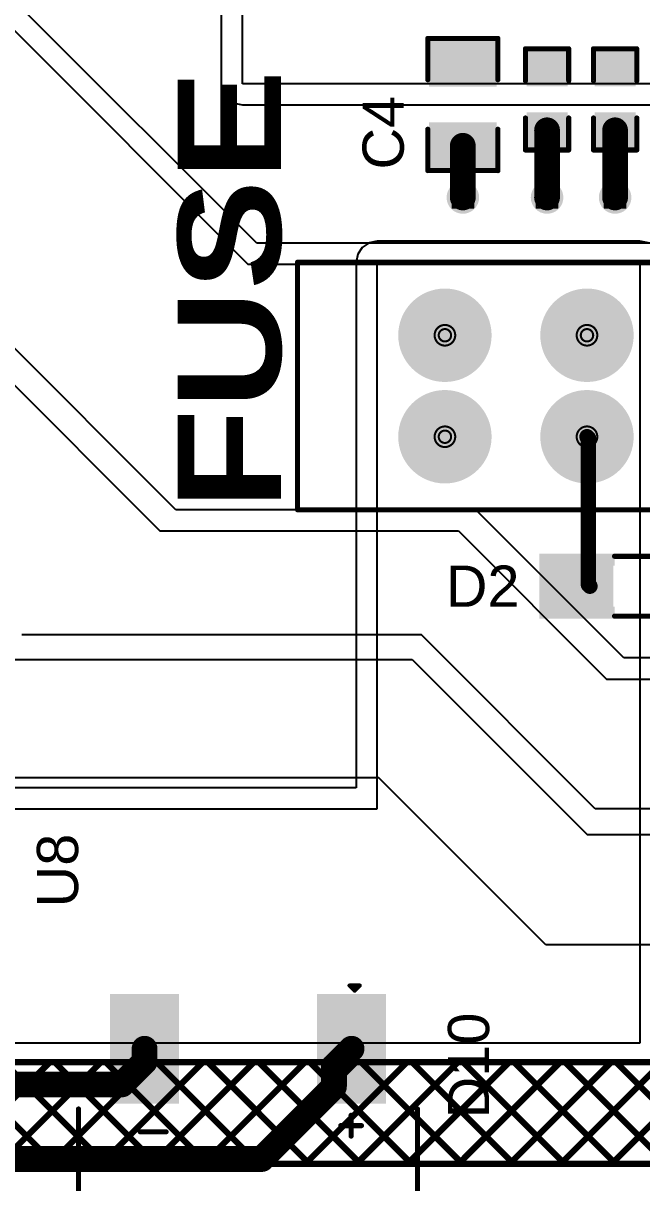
# Model space of a CAD drawing. Header units: inches. Extents: x 0 to 212, y 0 to 208.
# Drawn here: x 6.987 to 7.587, y 1.905 to 3.029 of the extents above; entities that cross this region are included whole.
import ezdxf

# ---------------------------------------------------------------- set-up
doc = ezdxf.new("R2010")
doc.units = ezdxf.units.IN
doc.header["$MEASUREMENT"] = 0
for name, color, linetype in [('Bottom Layer', 5, 'Continuous'), ('Bottom Overlay', 54, 'Continuous'), ('Bottom Solder', 6, 'Continuous'), ('Drill Drawing', 1, 'Continuous'), ('Multi-Layer', 9, 'Continuous'), ('Pad Holes', 156, 'Continuous'), ('Top Layer', 1, 'Continuous'), ('Top Overlay', 2, 'Continuous'), ('Top Paste', 8, 'Continuous'), ('Top Solder', 216, 'Continuous'), ('Via Holes', 16, 'Continuous')]:
    doc.layers.add(name, color=color, linetype=linetype)
doc.styles.add('Arial', font='', dxfattribs={"height": 0.2})
doc.styles.add('Arial Black_Bold', font='', dxfattribs={"height": 0.2})
doc.styles.get('Arial').set_extended_font_data('Arial')
doc.styles.get('Arial Black_Bold').set_extended_font_data('Arial Black', bold=True)

# ---------------------------------------------------------------- blocks, each defined once
blk = doc.blocks.new('178_6165_0002_111')
at = {"layer": 'Bottom Layer'}
h = blk.add_hatch(color=5, dxfattribs=at)
edge = h.paths.add_edge_path()
edge.add_arc((0.1142, 0.0492), 0.0433, 0, 360)
h = blk.add_hatch(color=5, dxfattribs=at)
edge = h.paths.add_edge_path()
edge.add_arc((0.252, 0.0492), 0.0433, 0, 360)
h = blk.add_hatch(color=5, dxfattribs=at)
edge = h.paths.add_edge_path()
edge.add_arc((0.1142, -0.0492), 0.0433, 0, 360)
h = blk.add_hatch(color=5, dxfattribs=at)
edge = h.paths.add_edge_path()
edge.add_arc((0.252, -0.0492), 0.0433, 0, 360)
at = {"layer": 'Bottom Solder'}
h = blk.add_hatch(color=6, dxfattribs=at)
edge = h.paths.add_edge_path()
edge.add_arc((0.1142, 0.0492), 0.0453, 0, 360)
h = blk.add_hatch(color=6, dxfattribs=at)
edge = h.paths.add_edge_path()
edge.add_arc((0.252, 0.0492), 0.0453, 0, 360)
h = blk.add_hatch(color=6, dxfattribs=at)
edge = h.paths.add_edge_path()
edge.add_arc((0.1142, -0.0492), 0.0453, 0, 360)
h = blk.add_hatch(color=6, dxfattribs=at)
edge = h.paths.add_edge_path()
edge.add_arc((0.252, -0.0492), 0.0453, 0, 360)
at = {"layer": 'Multi-Layer'}
h = blk.add_hatch(color=9, dxfattribs=at)
edge = h.paths.add_edge_path()
edge.add_arc((0.1142, 0.0492), 0.0433, 0, 360)
h = blk.add_hatch(color=9, dxfattribs=at)
edge = h.paths.add_edge_path()
edge.add_arc((0.252, 0.0492), 0.0433, 0, 360)
h = blk.add_hatch(color=9, dxfattribs=at)
edge = h.paths.add_edge_path()
edge.add_arc((0.1142, -0.0492), 0.0433, 0, 360)
h = blk.add_hatch(color=9, dxfattribs=at)
edge = h.paths.add_edge_path()
edge.add_arc((0.252, -0.0492), 0.0433, 0, 360)
at = {"layer": 'Pad Holes'}
h = blk.add_hatch(color=7, dxfattribs=at)
edge = h.paths.add_edge_path()
edge.add_arc((0.1142, 0.0492), 0.0295, 0, 360)
h = blk.add_hatch(color=7, dxfattribs=at)
edge = h.paths.add_edge_path()
edge.add_arc((0.252, 0.0492), 0.0295, 0, 360)
h = blk.add_hatch(color=7, dxfattribs=at)
edge = h.paths.add_edge_path()
edge.add_arc((0.1142, -0.0492), 0.0295, 0, 360)
h = blk.add_hatch(color=7, dxfattribs=at)
edge = h.paths.add_edge_path()
edge.add_arc((0.252, -0.0492), 0.0295, 0, 360)
at = {"layer": 'Top Layer'}
h = blk.add_hatch(color=1, dxfattribs=at)
edge = h.paths.add_edge_path()
edge.add_arc((0.1142, 0.0492), 0.0433, 0, 360)
h = blk.add_hatch(color=1, dxfattribs=at)
edge = h.paths.add_edge_path()
edge.add_arc((0.252, 0.0492), 0.0433, 0, 360)
h = blk.add_hatch(color=1, dxfattribs=at)
edge = h.paths.add_edge_path()
edge.add_arc((0.1142, -0.0492), 0.0433, 0, 360)
h = blk.add_hatch(color=1, dxfattribs=at)
edge = h.paths.add_edge_path()
edge.add_arc((0.252, -0.0492), 0.0433, 0, 360)
at = {"layer": 'Top Solder'}
h = blk.add_hatch(color=216, dxfattribs=at)
edge = h.paths.add_edge_path()
edge.add_arc((0.1142, 0.0492), 0.0453, 0, 360)
h = blk.add_hatch(color=216, dxfattribs=at)
edge = h.paths.add_edge_path()
edge.add_arc((0.252, 0.0492), 0.0453, 0, 360)
h = blk.add_hatch(color=216, dxfattribs=at)
edge = h.paths.add_edge_path()
edge.add_arc((0.1142, -0.0492), 0.0453, 0, 360)
h = blk.add_hatch(color=216, dxfattribs=at)
edge = h.paths.add_edge_path()
edge.add_arc((0.252, -0.0492), 0.0453, 0, 360)
at = {"layer": 'Top Overlay'}
for points in [[(0.395, 0.12, 0.005, 0.005, 0), (-0.395, 0.12, 0.005, 0.005, 0)], [(0.395, -0.12, 0.005, 0.005, 0), (0.395, 0.12, 0.005, 0.005, 0)], [(0.395, -0.12, 0.005, 0.005, 0), (-0.395, -0.12, 0.005, 0.005, 0)]]:
    blk.add_lwpolyline(points, format="xyseb", dxfattribs=at)
for points in [[(0.3937, 0.12, 0.0025, 0.0025, 1), (0.3962, 0.12, 0.0025, 0.0025, 1)], [(0.3937, 0.12, 0.0025, 0.0025, 1), (0.3962, 0.12, 0.0025, 0.0025, 1)], [(0.3937, -0.12, 0.0025, 0.0025, 1), (0.3962, -0.12, 0.0025, 0.0025, 1)], [(0.3937, -0.12, 0.0025, 0.0025, 1), (0.3962, -0.12, 0.0025, 0.0025, 1)]]:
    blk.add_lwpolyline(points, format="xyseb", close=True, dxfattribs=at)
blk = doc.blocks.new('DF10S_113')
at = {"layer": 'Top Layer'}
for points in [[(-0.2228, 0.1299), (-0.1244, 0.1299), (-0.1244, 0.0709), (-0.2228, 0.0709)], [(0.1244, 0.1299), (0.2228, 0.1299), (0.2228, 0.0709), (0.1244, 0.0709)], [(-0.2228, -0.0709), (-0.1244, -0.0709), (-0.1244, -0.1299), (-0.2228, -0.1299)], [(0.1244, -0.0709), (0.2228, -0.0709), (0.2228, -0.1299), (0.1244, -0.1299)]]:
    blk.add_hatch(color=1, dxfattribs=at).paths.add_polyline_path(points)
at = {"layer": 'Top Paste'}
for points in [[(-0.2228, 0.1299), (-0.1244, 0.1299), (-0.1244, 0.0709), (-0.2228, 0.0709)], [(0.1244, 0.1299), (0.2228, 0.1299), (0.2228, 0.0709), (0.1244, 0.0709)], [(-0.2228, -0.0709), (-0.1244, -0.0709), (-0.1244, -0.1299), (-0.2228, -0.1299)], [(0.1244, -0.0709), (0.2228, -0.0709), (0.2228, -0.1299), (0.1244, -0.1299)]]:
    blk.add_hatch(color=8, dxfattribs=at).paths.add_polyline_path(points)
at = {"layer": 'Top Solder'}
for points in [[(-0.2268, 0.1339), (-0.1204, 0.1339), (-0.1204, 0.0669), (-0.2268, 0.0669)], [(0.1204, 0.1339), (0.2268, 0.1339), (0.2268, 0.0669), (0.1204, 0.0669)], [(-0.2268, -0.0669), (-0.1204, -0.0669), (-0.1204, -0.1339), (-0.2268, -0.1339)], [(0.1204, -0.0669), (0.2268, -0.0669), (0.2268, -0.1339), (0.1204, -0.1339)]]:
    blk.add_hatch(color=216, dxfattribs=at).paths.add_polyline_path(points)
at = {"layer": 'Top Overlay'}
for points in [[(0.1053, 0.1644, 0.005, 0.005, 0), (-0.1152, 0.1644, 0.005, 0.005, 0)], [(-0.099, 0.09, 0.005, 0.005, 0), (-0.099, 0.11, 0.005, 0.005, 0)], [(-0.2349, 0.0984, 0.00394, 0.00394, 0), (-0.2349, 0.1084, 0.00394, 0.00394, 0)], [(-0.2299, 0.1034, 0.00394, 0.00394, 0), (-0.2349, 0.1084, 0.00394, 0.00394, 0)], [(-0.2349, 0.0984, 0.00394, 0.00394, 0), (-0.2299, 0.1034, 0.00394, 0.00394, 0)], [(-0.089, 0.1, 0.005, 0.005, 0), (-0.109, 0.1, 0.005, 0.005, 0)], [(-0.0931, -0.1045, 0.005, 0.005, 0), (-0.0931, -0.0795, 0.005, 0.005, 0)], [(0.1053, -0.1644, 0.005, 0.005, 0), (-0.1152, -0.1644, 0.005, 0.005, 0)]]:
    blk.add_lwpolyline(points, format="xyseb", dxfattribs=at)
for points in [[(-0.1164, 0.1644, 0.0025, 0.0025, 1), (-0.1139, 0.1644, 0.0025, 0.0025, 1)], [(0.1041, 0.1644, 0.0025, 0.0025, 1), (0.1066, 0.1644, 0.0025, 0.0025, 1)], [(-0.1003, 0.11, 0.0025, 0.0025, 1), (-0.0978, 0.11, 0.0025, 0.0025, 1)], [(-0.2359, 0.1084, 0.00197, 0.00197, 1), (-0.2339, 0.1084, 0.00197, 0.00197, 1)], [(-0.2359, 0.1084, 0.00197, 0.00197, 1), (-0.2339, 0.1084, 0.00197, 0.00197, 1)], [(-0.2309, 0.1034, 0.00197, 0.00197, 1), (-0.2289, 0.1034, 0.00197, 0.00197, 1)], [(-0.2309, 0.1034, 0.00197, 0.00197, 1), (-0.2289, 0.1034, 0.00197, 0.00197, 1)], [(-0.1103, 0.1, 0.0025, 0.0025, 1), (-0.1077, 0.1, 0.0025, 0.0025, 1)], [(-0.0902, 0.1, 0.0025, 0.0025, 1), (-0.0877, 0.1, 0.0025, 0.0025, 1)], [(-0.2359, 0.0984, 0.00197, 0.00197, 1), (-0.2339, 0.0984, 0.00197, 0.00197, 1)], [(-0.2359, 0.0984, 0.00197, 0.00197, 1), (-0.2339, 0.0984, 0.00197, 0.00197, 1)], [(-0.1003, 0.09, 0.0025, 0.0025, 1), (-0.0978, 0.09, 0.0025, 0.0025, 1)], [(-0.0943, -0.0795, 0.0025, 0.0025, 1), (-0.0918, -0.0795, 0.0025, 0.0025, 1)], [(-0.0943, -0.1045, 0.0025, 0.0025, 1), (-0.0918, -0.1045, 0.0025, 0.0025, 1)], [(-0.1164, -0.1644, 0.0025, 0.0025, 1), (-0.1139, -0.1644, 0.0025, 0.0025, 1)], [(0.1041, -0.1644, 0.0025, 0.0025, 1), (0.1066, -0.1644, 0.0025, 0.0025, 1)]]:
    blk.add_lwpolyline(points, format="xyseb", close=True, dxfattribs=at)
blk = doc.blocks.new('SOD_123_119')
at = {"layer": 'Top Layer'}
for points in [[(-0.0433, 0.0177), (-0.0433, -0.0177), (-0.0807, -0.0177), (-0.0807, 0.0177)], [(0.0807, 0.0177), (0.0807, -0.0177), (0.0433, -0.0177), (0.0433, 0.0177)]]:
    blk.add_hatch(color=1, dxfattribs=at).paths.add_polyline_path(points)
at = {"layer": 'Top Overlay'}
for points in [[(0.038, 0.02), (0.111, 0.02), (0.111, 0.0315), (0.038, 0.0315)], [(0.0835, -0.031), (0.1111, -0.031), (0.1111, 0.031), (0.0835, 0.031)], [(0.038, -0.0315), (0.111, -0.0315), (0.111, -0.02), (0.038, -0.02)]]:
    blk.add_hatch(color=2, dxfattribs=at).paths.add_polyline_path(points)
at = {"layer": 'Top Paste'}
for points in [[(-0.0433, 0.0177), (-0.0433, -0.0177), (-0.0807, -0.0177), (-0.0807, 0.0177)], [(0.0807, 0.0177), (0.0807, -0.0177), (0.0433, -0.0177), (0.0433, 0.0177)]]:
    blk.add_hatch(color=8, dxfattribs=at).paths.add_polyline_path(points)
at = {"layer": 'Top Solder'}
for points in [[(-0.0393, 0.0217), (-0.0393, -0.0217), (-0.0847, -0.0217), (-0.0847, 0.0217)], [(0.0847, 0.0217), (0.0847, -0.0217), (0.0393, -0.0217), (0.0393, 0.0217)]]:
    blk.add_hatch(color=216, dxfattribs=at).paths.add_polyline_path(points)
at = {"layer": 'Top Overlay'}
for points in [[(-0.054, 0.029, 0.005, 0.005, 0), (-0.054, 0.023, 0.005, 0.005, 0)], [(0.038, 0.029, 0.005, 0.005, 0), (-0.054, 0.029, 0.005, 0.005, 0)], [(-0.054, -0.023, 0.005, 0.005, 0), (-0.054, -0.029, 0.005, 0.005, 0)], [(0.038, -0.029, 0.005, 0.005, 0), (-0.054, -0.029, 0.005, 0.005, 0)]]:
    blk.add_lwpolyline(points, format="xyseb", dxfattribs=at)
for points in [[(-0.0552, 0.029, 0.0025, 0.0025, 1), (-0.0527, 0.029, 0.0025, 0.0025, 1)], [(-0.0552, 0.029, 0.0025, 0.0025, 1), (-0.0527, 0.029, 0.0025, 0.0025, 1)], [(-0.0552, 0.023, 0.0025, 0.0025, 1), (-0.0527, 0.023, 0.0025, 0.0025, 1)], [(0.0368, 0.029, 0.0025, 0.0025, 1), (0.0393, 0.029, 0.0025, 0.0025, 1)], [(-0.0552, -0.023, 0.0025, 0.0025, 1), (-0.0527, -0.023, 0.0025, 0.0025, 1)], [(-0.0552, -0.029, 0.0025, 0.0025, 1), (-0.0527, -0.029, 0.0025, 0.0025, 1)], [(-0.0552, -0.029, 0.0025, 0.0025, 1), (-0.0527, -0.029, 0.0025, 0.0025, 1)], [(0.0368, -0.029, 0.0025, 0.0025, 1), (0.0393, -0.029, 0.0025, 0.0025, 1)]]:
    blk.add_lwpolyline(points, format="xyseb", close=True, dxfattribs=at)
blk = doc.blocks.new('C___0603_138')
at = {"layer": 'Top Layer'}
for points in [[(-0.015, 0.0175), (-0.015, -0.0175), (-0.045, -0.0175), (-0.045, 0.0175)], [(0.045, 0.0175), (0.045, -0.0175), (0.015, -0.0175), (0.015, 0.0175)]]:
    blk.add_hatch(color=1, dxfattribs=at).paths.add_polyline_path(points)
at = {"layer": 'Top Paste'}
for points in [[(-0.015, 0.0175), (-0.015, -0.0175), (-0.045, -0.0175), (-0.045, 0.0175)], [(0.045, 0.0175), (0.045, -0.0175), (0.015, -0.0175), (0.015, 0.0175)]]:
    blk.add_hatch(color=8, dxfattribs=at).paths.add_polyline_path(points)
at = {"layer": 'Top Solder'}
for points in [[(-0.0126, 0.0199), (-0.0126, -0.0199), (-0.0474, -0.0199), (-0.0474, 0.0199)], [(0.0474, 0.0199), (0.0474, -0.0199), (0.0126, -0.0199), (0.0126, 0.0199)]]:
    blk.add_hatch(color=216, dxfattribs=at).paths.add_polyline_path(points)
at = {"layer": 'Top Overlay'}
for points in [[(-0.049, 0.021, 0.005, 0.005, 0), (-0.018, 0.021, 0.005, 0.005, 0)], [(-0.049, 0.021, 0.005, 0.005, 0), (-0.049, -0.021, 0.005, 0.005, 0)], [(0.018, 0.021, 0.005, 0.005, 0), (0.049, 0.021, 0.005, 0.005, 0)], [(0.049, 0.021, 0.005, 0.005, 0), (0.049, -0.021, 0.005, 0.005, 0)], [(-0.049, -0.021, 0.005, 0.005, 0), (-0.018, -0.021, 0.005, 0.005, 0)], [(0.018, -0.021, 0.005, 0.005, 0), (0.049, -0.021, 0.005, 0.005, 0)]]:
    blk.add_lwpolyline(points, format="xyseb", dxfattribs=at)
for points in [[(-0.0503, 0.021, 0.0025, 0.0025, 1), (-0.0478, 0.021, 0.0025, 0.0025, 1)], [(-0.0503, 0.021, 0.0025, 0.0025, 1), (-0.0478, 0.021, 0.0025, 0.0025, 1)], [(-0.0192, 0.021, 0.0025, 0.0025, 1), (-0.0168, 0.021, 0.0025, 0.0025, 1)], [(0.0168, 0.021, 0.0025, 0.0025, 1), (0.0192, 0.021, 0.0025, 0.0025, 1)], [(0.0478, 0.021, 0.0025, 0.0025, 1), (0.0503, 0.021, 0.0025, 0.0025, 1)], [(0.0478, 0.021, 0.0025, 0.0025, 1), (0.0503, 0.021, 0.0025, 0.0025, 1)], [(-0.0503, -0.021, 0.0025, 0.0025, 1), (-0.0478, -0.021, 0.0025, 0.0025, 1)], [(-0.0503, -0.021, 0.0025, 0.0025, 1), (-0.0478, -0.021, 0.0025, 0.0025, 1)], [(-0.0192, -0.021, 0.0025, 0.0025, 1), (-0.0168, -0.021, 0.0025, 0.0025, 1)], [(0.0168, -0.021, 0.0025, 0.0025, 1), (0.0192, -0.021, 0.0025, 0.0025, 1)], [(0.0478, -0.021, 0.0025, 0.0025, 1), (0.0503, -0.021, 0.0025, 0.0025, 1)], [(0.0478, -0.021, 0.0025, 0.0025, 1), (0.0503, -0.021, 0.0025, 0.0025, 1)]]:
    blk.add_lwpolyline(points, format="xyseb", close=True, dxfattribs=at)
blk = doc.blocks.new('C___0603_139')
at = {"layer": 'Top Layer'}
for points in [[(-0.015, 0.0175), (-0.015, -0.0175), (-0.045, -0.0175), (-0.045, 0.0175)], [(0.045, 0.0175), (0.045, -0.0175), (0.015, -0.0175), (0.015, 0.0175)]]:
    blk.add_hatch(color=1, dxfattribs=at).paths.add_polyline_path(points)
at = {"layer": 'Top Paste'}
for points in [[(-0.015, 0.0175), (-0.015, -0.0175), (-0.045, -0.0175), (-0.045, 0.0175)], [(0.045, 0.0175), (0.045, -0.0175), (0.015, -0.0175), (0.015, 0.0175)]]:
    blk.add_hatch(color=8, dxfattribs=at).paths.add_polyline_path(points)
at = {"layer": 'Top Solder'}
for points in [[(-0.0126, 0.0199), (-0.0126, -0.0199), (-0.0474, -0.0199), (-0.0474, 0.0199)], [(0.0474, 0.0199), (0.0474, -0.0199), (0.0126, -0.0199), (0.0126, 0.0199)]]:
    blk.add_hatch(color=216, dxfattribs=at).paths.add_polyline_path(points)
at = {"layer": 'Top Overlay'}
for points in [[(-0.049, 0.021, 0.005, 0.005, 0), (-0.018, 0.021, 0.005, 0.005, 0)], [(-0.049, 0.021, 0.005, 0.005, 0), (-0.049, -0.021, 0.005, 0.005, 0)], [(0.018, 0.021, 0.005, 0.005, 0), (0.049, 0.021, 0.005, 0.005, 0)], [(0.049, 0.021, 0.005, 0.005, 0), (0.049, -0.021, 0.005, 0.005, 0)], [(-0.049, -0.021, 0.005, 0.005, 0), (-0.018, -0.021, 0.005, 0.005, 0)], [(0.018, -0.021, 0.005, 0.005, 0), (0.049, -0.021, 0.005, 0.005, 0)]]:
    blk.add_lwpolyline(points, format="xyseb", dxfattribs=at)
for points in [[(-0.0503, 0.021, 0.0025, 0.0025, 1), (-0.0478, 0.021, 0.0025, 0.0025, 1)], [(-0.0503, 0.021, 0.0025, 0.0025, 1), (-0.0478, 0.021, 0.0025, 0.0025, 1)], [(-0.0193, 0.021, 0.0025, 0.0025, 1), (-0.0168, 0.021, 0.0025, 0.0025, 1)], [(0.0168, 0.021, 0.0025, 0.0025, 1), (0.0192, 0.021, 0.0025, 0.0025, 1)], [(0.0478, 0.021, 0.0025, 0.0025, 1), (0.0503, 0.021, 0.0025, 0.0025, 1)], [(0.0478, 0.021, 0.0025, 0.0025, 1), (0.0503, 0.021, 0.0025, 0.0025, 1)], [(-0.0503, -0.021, 0.0025, 0.0025, 1), (-0.0478, -0.021, 0.0025, 0.0025, 1)], [(-0.0503, -0.021, 0.0025, 0.0025, 1), (-0.0478, -0.021, 0.0025, 0.0025, 1)], [(-0.0193, -0.021, 0.0025, 0.0025, 1), (-0.0168, -0.021, 0.0025, 0.0025, 1)], [(0.0168, -0.021, 0.0025, 0.0025, 1), (0.0192, -0.021, 0.0025, 0.0025, 1)], [(0.0478, -0.021, 0.0025, 0.0025, 1), (0.0503, -0.021, 0.0025, 0.0025, 1)], [(0.0478, -0.021, 0.0025, 0.0025, 1), (0.0503, -0.021, 0.0025, 0.0025, 1)]]:
    blk.add_lwpolyline(points, format="xyseb", close=True, dxfattribs=at)
blk = doc.blocks.new('C___0805_140')
at = {"layer": 'Top Layer'}
for points in [[(-0.06, 0.03), (-0.02, 0.03), (-0.02, -0.03), (-0.06, -0.03)], [(0.02, 0.03), (0.06, 0.03), (0.06, -0.03), (0.02, -0.03)]]:
    blk.add_hatch(color=1, dxfattribs=at).paths.add_polyline_path(points)
at = {"layer": 'Top Paste'}
for points in [[(-0.06, 0.03), (-0.02, 0.03), (-0.02, -0.03), (-0.06, -0.03)], [(0.02, 0.03), (0.06, 0.03), (0.06, -0.03), (0.02, -0.03)]]:
    blk.add_hatch(color=8, dxfattribs=at).paths.add_polyline_path(points)
at = {"layer": 'Top Solder'}
for points in [[(-0.0628, 0.0328), (-0.0172, 0.0328), (-0.0172, -0.0328), (-0.0628, -0.0328)], [(0.0172, 0.0328), (0.0628, 0.0328), (0.0628, -0.0328), (0.0172, -0.0328)]]:
    blk.add_hatch(color=216, dxfattribs=at).paths.add_polyline_path(points)
at = {"layer": 'Top Overlay'}
for points in [[(-0.064, 0.034, 0.005, 0.005, 0), (-0.064, -0.034, 0.005, 0.005, 0)], [(-0.064, 0.034, 0.005, 0.005, 0), (-0.024, 0.034, 0.005, 0.005, 0)], [(0.024, 0.034, 0.005, 0.005, 0), (0.064, 0.034, 0.005, 0.005, 0)], [(0.064, 0.034, 0.005, 0.005, 0), (0.064, -0.034, 0.005, 0.005, 0)], [(-0.064, -0.034, 0.005, 0.005, 0), (-0.024, -0.034, 0.005, 0.005, 0)], [(0.024, -0.034, 0.005, 0.005, 0), (0.064, -0.034, 0.005, 0.005, 0)]]:
    blk.add_lwpolyline(points, format="xyseb", dxfattribs=at)
for points in [[(-0.0653, 0.034, 0.0025, 0.0025, 1), (-0.0628, 0.034, 0.0025, 0.0025, 1)], [(-0.0653, 0.034, 0.0025, 0.0025, 1), (-0.0628, 0.034, 0.0025, 0.0025, 1)], [(-0.0252, 0.034, 0.0025, 0.0025, 1), (-0.0227, 0.034, 0.0025, 0.0025, 1)], [(0.0228, 0.034, 0.0025, 0.0025, 1), (0.0253, 0.034, 0.0025, 0.0025, 1)], [(0.0628, 0.034, 0.0025, 0.0025, 1), (0.0653, 0.034, 0.0025, 0.0025, 1)], [(0.0628, 0.034, 0.0025, 0.0025, 1), (0.0653, 0.034, 0.0025, 0.0025, 1)], [(-0.0653, -0.034, 0.0025, 0.0025, 1), (-0.0628, -0.034, 0.0025, 0.0025, 1)], [(-0.0653, -0.034, 0.0025, 0.0025, 1), (-0.0628, -0.034, 0.0025, 0.0025, 1)], [(-0.0252, -0.034, 0.0025, 0.0025, 1), (-0.0227, -0.034, 0.0025, 0.0025, 1)], [(0.0228, -0.034, 0.0025, 0.0025, 1), (0.0253, -0.034, 0.0025, 0.0025, 1)], [(0.0628, -0.034, 0.0025, 0.0025, 1), (0.0653, -0.034, 0.0025, 0.0025, 1)], [(0.0628, -0.034, 0.0025, 0.0025, 1), (0.0653, -0.034, 0.0025, 0.0025, 1)]]:
    blk.add_lwpolyline(points, format="xyseb", close=True, dxfattribs=at)

msp = doc.modelspace()

# ---------------------------------------------------------------- hatches: boundary and pattern name
at = {"layer": 'Bottom Layer'}
h = msp.add_hatch(color=5, dxfattribs=at)
edge = h.paths.add_edge_path()
edge.add_arc((7.4132, 2.86), 0.0118, 0, 360)
h = msp.add_hatch(color=5, dxfattribs=at)
edge = h.paths.add_edge_path()
edge.add_arc((7.4949, 2.86), 0.0118, 0, 360)
h = msp.add_hatch(color=5, dxfattribs=at)
edge = h.paths.add_edge_path()
edge.add_arc((7.5609, 2.86), 0.0118, 0, 360)
at = {"layer": 'Bottom Solder'}
h = msp.add_hatch(color=6, dxfattribs=at)
edge = h.paths.add_edge_path()
edge.add_arc((7.4132, 2.86), 0.0158, 0, 360)
h = msp.add_hatch(color=6, dxfattribs=at)
edge = h.paths.add_edge_path()
edge.add_arc((7.4949, 2.86), 0.0158, 0, 360)
h = msp.add_hatch(color=6, dxfattribs=at)
edge = h.paths.add_edge_path()
edge.add_arc((7.5609, 2.86), 0.0158, 0, 360)
at = {"layer": 'Top Layer'}
h = msp.add_hatch(color=1, dxfattribs=at)
edge = h.paths.add_edge_path()
edge.add_arc((7.4132, 2.86), 0.0118, 0, 360)
h = msp.add_hatch(color=1, dxfattribs=at)
edge = h.paths.add_edge_path()
edge.add_arc((7.4949, 2.86), 0.0118, 0, 360)
h = msp.add_hatch(color=1, dxfattribs=at)
edge = h.paths.add_edge_path()
edge.add_arc((7.5609, 2.86), 0.0118, 0, 360)
at = {"layer": 'Top Solder'}
h = msp.add_hatch(color=216, dxfattribs=at)
edge = h.paths.add_edge_path()
edge.add_arc((7.4132, 2.86), 0.0158, 0, 360)
h = msp.add_hatch(color=216, dxfattribs=at)
edge = h.paths.add_edge_path()
edge.add_arc((7.4949, 2.86), 0.0158, 0, 360)
h = msp.add_hatch(color=216, dxfattribs=at)
edge = h.paths.add_edge_path()
edge.add_arc((7.5609, 2.86), 0.0158, 0, 360)
at = {"layer": 'Via Holes'}
h = msp.add_hatch(color=7, dxfattribs=at)
edge = h.paths.add_edge_path()
edge.add_arc((7.4132, 2.86), 0.00591, 0, 360)
h = msp.add_hatch(color=7, dxfattribs=at)
edge = h.paths.add_edge_path()
edge.add_arc((7.4949, 2.86), 0.00591, 0, 360)
h = msp.add_hatch(color=7, dxfattribs=at)
edge = h.paths.add_edge_path()
edge.add_arc((7.5609, 2.86), 0.00591, 0, 360)

# ---------------------------------------------------------------- linework, layer by layer
at = {"layer": 'Bottom Layer'}
for p, q in [((7.3156, 2.8116), (7.3112, 2.805)), ((7.3222, 2.816), (7.3156, 2.8116)), ((7.33, 2.8176), (7.3222, 2.816)), ((7.585, 2.8176), (7.33, 2.8176)), ((7.5928, 2.816), (7.585, 2.8176)), ((7.3112, 2.805), (7.3096, 2.7972)), ((7.3096, 2.7972), (7.3096, 2.2875)), ((7.33, 2.2671), (7.33, 2.7972)), ((7.33, 2.7972), (7.585, 2.7972)), ((7.585, 2.7972), (7.585, 2.04)), ((7.3096, 2.2875), (6.0295, 2.2875)), ((5.2146, 2.2671), (7.33, 2.2671)), ((7.585, 2.04), (-0.12, 2.04))]:
    msp.add_line(p, q, dxfattribs=at)
at = {"layer": 'Bottom Overlay'}
for points in [[(-0.122, 2.0216, 0.006, 0.006, 0), (8.075, 2.0216, 0.006, 0.006, 0)], [(6.914, 1.923, 0.006, 0.006, 0), (7.0126, 2.0216, 0.006, 0.006, 0)], [(6.9183, 2.0216, 0.006, 0.006, 0), (7.0169, 1.923, 0.006, 0.006, 0)], [(6.9635, 1.923, 0.006, 0.006, 0), (7.0621, 2.0216, 0.006, 0.006, 0)], [(6.9678, 2.0216, 0.006, 0.006, 0), (7.0664, 1.923, 0.006, 0.006, 0)], [(7.013, 1.923, 0.006, 0.006, 0), (7.1116, 2.0216, 0.006, 0.006, 0)], [(7.0173, 2.0216, 0.006, 0.006, 0), (7.1159, 1.923, 0.006, 0.006, 0)], [(7.0625, 1.923, 0.006, 0.006, 0), (7.1611, 2.0216, 0.006, 0.006, 0)], [(7.0668, 2.0216, 0.006, 0.006, 0), (7.1654, 1.923, 0.006, 0.006, 0)], [(7.112, 1.923, 0.006, 0.006, 0), (7.2106, 2.0216, 0.006, 0.006, 0)], [(7.1163, 2.0216, 0.006, 0.006, 0), (7.2149, 1.923, 0.006, 0.006, 0)], [(7.1615, 1.923, 0.006, 0.006, 0), (7.2601, 2.0216, 0.006, 0.006, 0)], [(7.1658, 2.0216, 0.006, 0.006, 0), (7.2644, 1.923, 0.006, 0.006, 0)], [(7.211, 1.923, 0.006, 0.006, 0), (7.3096, 2.0216, 0.006, 0.006, 0)], [(7.2153, 2.0216, 0.006, 0.006, 0), (7.3139, 1.923, 0.006, 0.006, 0)], [(7.2605, 1.923, 0.006, 0.006, 0), (7.3591, 2.0216, 0.006, 0.006, 0)], [(7.2648, 2.0216, 0.006, 0.006, 0), (7.3634, 1.923, 0.006, 0.006, 0)], [(7.31, 1.923, 0.006, 0.006, 0), (7.4086, 2.0216, 0.006, 0.006, 0)], [(7.3143, 2.0216, 0.006, 0.006, 0), (7.4129, 1.923, 0.006, 0.006, 0)], [(7.3595, 1.923, 0.006, 0.006, 0), (7.4581, 2.0216, 0.006, 0.006, 0)], [(7.3638, 2.0216, 0.006, 0.006, 0), (7.4624, 1.923, 0.006, 0.006, 0)], [(7.409, 1.923, 0.006, 0.006, 0), (7.5076, 2.0216, 0.006, 0.006, 0)], [(7.4133, 2.0216, 0.006, 0.006, 0), (7.5119, 1.923, 0.006, 0.006, 0)], [(7.4585, 1.923, 0.006, 0.006, 0), (7.5571, 2.0216, 0.006, 0.006, 0)], [(7.4628, 2.0216, 0.006, 0.006, 0), (7.5614, 1.923, 0.006, 0.006, 0)], [(7.508, 1.923, 0.006, 0.006, 0), (7.6066, 2.0216, 0.006, 0.006, 0)], [(7.5123, 2.0216, 0.006, 0.006, 0), (7.6109, 1.923, 0.006, 0.006, 0)], [(7.5575, 1.923, 0.006, 0.006, 0), (7.6561, 2.0216, 0.006, 0.006, 0)], [(7.5618, 2.0216, 0.006, 0.006, 0), (7.6604, 1.923, 0.006, 0.006, 0)], [(-0.122, 1.923, 0.006, 0.006, 0), (8.075, 1.923, 0.006, 0.006, 0)]]:
    msp.add_lwpolyline(points, format="xyseb", dxfattribs=at)
for points in [[(7.0111, 2.0216, 0.003, 0.003, 1), (7.0141, 2.0216, 0.003, 0.003, 1)], [(7.0158, 2.0216, 0.003, 0.003, 1), (7.0188, 2.0216, 0.003, 0.003, 1)], [(7.0606, 2.0216, 0.003, 0.003, 1), (7.0636, 2.0216, 0.003, 0.003, 1)], [(7.0653, 2.0216, 0.003, 0.003, 1), (7.0683, 2.0216, 0.003, 0.003, 1)], [(7.1101, 2.0216, 0.003, 0.003, 1), (7.1131, 2.0216, 0.003, 0.003, 1)], [(7.1148, 2.0216, 0.003, 0.003, 1), (7.1178, 2.0216, 0.003, 0.003, 1)], [(7.1596, 2.0216, 0.003, 0.003, 1), (7.1626, 2.0216, 0.003, 0.003, 1)], [(7.1643, 2.0216, 0.003, 0.003, 1), (7.1673, 2.0216, 0.003, 0.003, 1)], [(7.2091, 2.0216, 0.003, 0.003, 1), (7.2121, 2.0216, 0.003, 0.003, 1)], [(7.2138, 2.0216, 0.003, 0.003, 1), (7.2168, 2.0216, 0.003, 0.003, 1)], [(7.2586, 2.0216, 0.003, 0.003, 1), (7.2616, 2.0216, 0.003, 0.003, 1)], [(7.2633, 2.0216, 0.003, 0.003, 1), (7.2663, 2.0216, 0.003, 0.003, 1)], [(7.3081, 2.0216, 0.003, 0.003, 1), (7.3111, 2.0216, 0.003, 0.003, 1)], [(7.3128, 2.0216, 0.003, 0.003, 1), (7.3158, 2.0216, 0.003, 0.003, 1)], [(7.3576, 2.0216, 0.003, 0.003, 1), (7.3606, 2.0216, 0.003, 0.003, 1)], [(7.3623, 2.0216, 0.003, 0.003, 1), (7.3653, 2.0216, 0.003, 0.003, 1)], [(7.4071, 2.0216, 0.003, 0.003, 1), (7.4101, 2.0216, 0.003, 0.003, 1)], [(7.4118, 2.0216, 0.003, 0.003, 1), (7.4148, 2.0216, 0.003, 0.003, 1)], [(7.4566, 2.0216, 0.003, 0.003, 1), (7.4596, 2.0216, 0.003, 0.003, 1)], [(7.4613, 2.0216, 0.003, 0.003, 1), (7.4643, 2.0216, 0.003, 0.003, 1)], [(7.5061, 2.0216, 0.003, 0.003, 1), (7.5091, 2.0216, 0.003, 0.003, 1)], [(7.5108, 2.0216, 0.003, 0.003, 1), (7.5138, 2.0216, 0.003, 0.003, 1)], [(7.5556, 2.0216, 0.003, 0.003, 1), (7.5586, 2.0216, 0.003, 0.003, 1)], [(7.5603, 2.0216, 0.003, 0.003, 1), (7.5633, 2.0216, 0.003, 0.003, 1)], [(7.0115, 1.923, 0.003, 0.003, 1), (7.0145, 1.923, 0.003, 0.003, 1)], [(7.0154, 1.923, 0.003, 0.003, 1), (7.0184, 1.923, 0.003, 0.003, 1)], [(7.061, 1.923, 0.003, 0.003, 1), (7.064, 1.923, 0.003, 0.003, 1)], [(7.0649, 1.923, 0.003, 0.003, 1), (7.0679, 1.923, 0.003, 0.003, 1)], [(7.1105, 1.923, 0.003, 0.003, 1), (7.1135, 1.923, 0.003, 0.003, 1)], [(7.1144, 1.923, 0.003, 0.003, 1), (7.1174, 1.923, 0.003, 0.003, 1)], [(7.16, 1.923, 0.003, 0.003, 1), (7.163, 1.923, 0.003, 0.003, 1)], [(7.1639, 1.923, 0.003, 0.003, 1), (7.1669, 1.923, 0.003, 0.003, 1)], [(7.2095, 1.923, 0.003, 0.003, 1), (7.2125, 1.923, 0.003, 0.003, 1)], [(7.2134, 1.923, 0.003, 0.003, 1), (7.2164, 1.923, 0.003, 0.003, 1)], [(7.259, 1.923, 0.003, 0.003, 1), (7.262, 1.923, 0.003, 0.003, 1)], [(7.2629, 1.923, 0.003, 0.003, 1), (7.2659, 1.923, 0.003, 0.003, 1)], [(7.3085, 1.923, 0.003, 0.003, 1), (7.3115, 1.923, 0.003, 0.003, 1)], [(7.3124, 1.923, 0.003, 0.003, 1), (7.3154, 1.923, 0.003, 0.003, 1)], [(7.358, 1.923, 0.003, 0.003, 1), (7.361, 1.923, 0.003, 0.003, 1)], [(7.3619, 1.923, 0.003, 0.003, 1), (7.3649, 1.923, 0.003, 0.003, 1)], [(7.4075, 1.923, 0.003, 0.003, 1), (7.4105, 1.923, 0.003, 0.003, 1)], [(7.4114, 1.923, 0.003, 0.003, 1), (7.4144, 1.923, 0.003, 0.003, 1)], [(7.457, 1.923, 0.003, 0.003, 1), (7.46, 1.923, 0.003, 0.003, 1)], [(7.4609, 1.923, 0.003, 0.003, 1), (7.4639, 1.923, 0.003, 0.003, 1)], [(7.5065, 1.923, 0.003, 0.003, 1), (7.5095, 1.923, 0.003, 0.003, 1)], [(7.5104, 1.923, 0.003, 0.003, 1), (7.5134, 1.923, 0.003, 0.003, 1)], [(7.556, 1.923, 0.003, 0.003, 1), (7.559, 1.923, 0.003, 0.003, 1)], [(7.5599, 1.923, 0.003, 0.003, 1), (7.5629, 1.923, 0.003, 0.003, 1)]]:
    msp.add_lwpolyline(points, format="xyseb", close=True, dxfattribs=at)
at = {"layer": 'Drill Drawing'}
for points in [[(7.4032, 2.865, 0.002, 0.002, 0), (7.4032, 2.87, 0.002, 0.002, 0)], [(7.4032, 2.87, 0.002, 0.002, 0), (7.4082, 2.87, 0.002, 0.002, 0)], [(7.4082, 2.87, 0.002, 0.002, 0), (7.4132, 2.865, 0.002, 0.002, 0)], [(7.4132, 2.865, 0.002, 0.002, 0), (7.4182, 2.87, 0.002, 0.002, 0)], [(7.4182, 2.87, 0.002, 0.002, 0), (7.4232, 2.87, 0.002, 0.002, 0)], [(7.4232, 2.865, 0.002, 0.002, 0), (7.4232, 2.87, 0.002, 0.002, 0)], [(7.4849, 2.865, 0.002, 0.002, 0), (7.4849, 2.87, 0.002, 0.002, 0)], [(7.4849, 2.87, 0.002, 0.002, 0), (7.4899, 2.87, 0.002, 0.002, 0)], [(7.4899, 2.87, 0.002, 0.002, 0), (7.4949, 2.865, 0.002, 0.002, 0)], [(7.4949, 2.865, 0.002, 0.002, 0), (7.4999, 2.87, 0.002, 0.002, 0)], [(7.4999, 2.87, 0.002, 0.002, 0), (7.5049, 2.87, 0.002, 0.002, 0)], [(7.5049, 2.865, 0.002, 0.002, 0), (7.5049, 2.87, 0.002, 0.002, 0)], [(7.5509, 2.865, 0.002, 0.002, 0), (7.5509, 2.87, 0.002, 0.002, 0)], [(7.5509, 2.87, 0.002, 0.002, 0), (7.5559, 2.87, 0.002, 0.002, 0)], [(7.5559, 2.87, 0.002, 0.002, 0), (7.5609, 2.865, 0.002, 0.002, 0)], [(7.5609, 2.865, 0.002, 0.002, 0), (7.5659, 2.87, 0.002, 0.002, 0)], [(7.5659, 2.87, 0.002, 0.002, 0), (7.5709, 2.87, 0.002, 0.002, 0)], [(7.5709, 2.865, 0.002, 0.002, 0), (7.5709, 2.87, 0.002, 0.002, 0)], [(7.4032, 2.865, 0.002, 0.002, 0), (7.4082, 2.86, 0.002, 0.002, 0)], [(7.4032, 2.855, 0.002, 0.002, 0), (7.4082, 2.86, 0.002, 0.002, 0)], [(7.4032, 2.85, 0.002, 0.002, 0), (7.4032, 2.855, 0.002, 0.002, 0)], [(7.4082, 2.85, 0.002, 0.002, 0), (7.4132, 2.855, 0.002, 0.002, 0)], [(7.4132, 2.855, 0.002, 0.002, 0), (7.4182, 2.85, 0.002, 0.002, 0)], [(7.4182, 2.86, 0.002, 0.002, 0), (7.4232, 2.865, 0.002, 0.002, 0)], [(7.4182, 2.86, 0.002, 0.002, 0), (7.4232, 2.855, 0.002, 0.002, 0)], [(7.4232, 2.85, 0.002, 0.002, 0), (7.4232, 2.855, 0.002, 0.002, 0)], [(7.4849, 2.865, 0.002, 0.002, 0), (7.4899, 2.86, 0.002, 0.002, 0)], [(7.4849, 2.855, 0.002, 0.002, 0), (7.4899, 2.86, 0.002, 0.002, 0)], [(7.4849, 2.85, 0.002, 0.002, 0), (7.4849, 2.855, 0.002, 0.002, 0)], [(7.4899, 2.85, 0.002, 0.002, 0), (7.4949, 2.855, 0.002, 0.002, 0)], [(7.4949, 2.855, 0.002, 0.002, 0), (7.4999, 2.85, 0.002, 0.002, 0)], [(7.4999, 2.86, 0.002, 0.002, 0), (7.5049, 2.865, 0.002, 0.002, 0)], [(7.4999, 2.86, 0.002, 0.002, 0), (7.5049, 2.855, 0.002, 0.002, 0)], [(7.5049, 2.85, 0.002, 0.002, 0), (7.5049, 2.855, 0.002, 0.002, 0)], [(7.5509, 2.865, 0.002, 0.002, 0), (7.5559, 2.86, 0.002, 0.002, 0)], [(7.5509, 2.855, 0.002, 0.002, 0), (7.5559, 2.86, 0.002, 0.002, 0)], [(7.5509, 2.85, 0.002, 0.002, 0), (7.5509, 2.855, 0.002, 0.002, 0)], [(7.5559, 2.85, 0.002, 0.002, 0), (7.5609, 2.855, 0.002, 0.002, 0)], [(7.5609, 2.855, 0.002, 0.002, 0), (7.5659, 2.85, 0.002, 0.002, 0)], [(7.5659, 2.86, 0.002, 0.002, 0), (7.5709, 2.865, 0.002, 0.002, 0)], [(7.5659, 2.86, 0.002, 0.002, 0), (7.5709, 2.855, 0.002, 0.002, 0)], [(7.5709, 2.85, 0.002, 0.002, 0), (7.5709, 2.855, 0.002, 0.002, 0)], [(7.4032, 2.85, 0.002, 0.002, 0), (7.4082, 2.85, 0.002, 0.002, 0)], [(7.4182, 2.85, 0.002, 0.002, 0), (7.4232, 2.85, 0.002, 0.002, 0)], [(7.4849, 2.85, 0.002, 0.002, 0), (7.4899, 2.85, 0.002, 0.002, 0)], [(7.4999, 2.85, 0.002, 0.002, 0), (7.5049, 2.85, 0.002, 0.002, 0)], [(7.5509, 2.85, 0.002, 0.002, 0), (7.5559, 2.85, 0.002, 0.002, 0)], [(7.5659, 2.85, 0.002, 0.002, 0), (7.5709, 2.85, 0.002, 0.002, 0)]]:
    msp.add_lwpolyline(points, format="xyseb", dxfattribs=at)
for points in [[(7.4027, 2.87, 0.001, 0.001, 1), (7.4037, 2.87, 0.001, 0.001, 1)], [(7.4027, 2.87, 0.001, 0.001, 1), (7.4037, 2.87, 0.001, 0.001, 1)], [(7.4077, 2.87, 0.001, 0.001, 1), (7.4087, 2.87, 0.001, 0.001, 1)], [(7.4077, 2.87, 0.001, 0.001, 1), (7.4087, 2.87, 0.001, 0.001, 1)], [(7.4177, 2.87, 0.001, 0.001, 1), (7.4187, 2.87, 0.001, 0.001, 1)], [(7.4177, 2.87, 0.001, 0.001, 1), (7.4187, 2.87, 0.001, 0.001, 1)], [(7.4227, 2.87, 0.001, 0.001, 1), (7.4237, 2.87, 0.001, 0.001, 1)], [(7.4227, 2.87, 0.001, 0.001, 1), (7.4237, 2.87, 0.001, 0.001, 1)], [(7.4844, 2.87, 0.001, 0.001, 1), (7.4854, 2.87, 0.001, 0.001, 1)], [(7.4844, 2.87, 0.001, 0.001, 1), (7.4854, 2.87, 0.001, 0.001, 1)], [(7.4894, 2.87, 0.001, 0.001, 1), (7.4904, 2.87, 0.001, 0.001, 1)], [(7.4894, 2.87, 0.001, 0.001, 1), (7.4904, 2.87, 0.001, 0.001, 1)], [(7.4994, 2.87, 0.001, 0.001, 1), (7.5004, 2.87, 0.001, 0.001, 1)], [(7.4994, 2.87, 0.001, 0.001, 1), (7.5004, 2.87, 0.001, 0.001, 1)], [(7.5044, 2.87, 0.001, 0.001, 1), (7.5054, 2.87, 0.001, 0.001, 1)], [(7.5044, 2.87, 0.001, 0.001, 1), (7.5054, 2.87, 0.001, 0.001, 1)], [(7.5504, 2.87, 0.001, 0.001, 1), (7.5514, 2.87, 0.001, 0.001, 1)], [(7.5504, 2.87, 0.001, 0.001, 1), (7.5514, 2.87, 0.001, 0.001, 1)], [(7.5554, 2.87, 0.001, 0.001, 1), (7.5564, 2.87, 0.001, 0.001, 1)], [(7.5554, 2.87, 0.001, 0.001, 1), (7.5564, 2.87, 0.001, 0.001, 1)], [(7.5654, 2.87, 0.001, 0.001, 1), (7.5664, 2.87, 0.001, 0.001, 1)], [(7.5654, 2.87, 0.001, 0.001, 1), (7.5664, 2.87, 0.001, 0.001, 1)], [(7.5704, 2.87, 0.001, 0.001, 1), (7.5714, 2.87, 0.001, 0.001, 1)], [(7.5704, 2.87, 0.001, 0.001, 1), (7.5714, 2.87, 0.001, 0.001, 1)], [(7.4027, 2.865, 0.001, 0.001, 1), (7.4037, 2.865, 0.001, 0.001, 1)], [(7.4027, 2.865, 0.001, 0.001, 1), (7.4037, 2.865, 0.001, 0.001, 1)], [(7.4027, 2.855, 0.001, 0.001, 1), (7.4037, 2.855, 0.001, 0.001, 1)], [(7.4027, 2.855, 0.001, 0.001, 1), (7.4037, 2.855, 0.001, 0.001, 1)], [(7.4077, 2.86, 0.001, 0.001, 1), (7.4087, 2.86, 0.001, 0.001, 1)], [(7.4077, 2.86, 0.001, 0.001, 1), (7.4087, 2.86, 0.001, 0.001, 1)], [(7.4127, 2.865, 0.001, 0.001, 1), (7.4137, 2.865, 0.001, 0.001, 1)], [(7.4127, 2.865, 0.001, 0.001, 1), (7.4137, 2.865, 0.001, 0.001, 1)], [(7.4127, 2.855, 0.001, 0.001, 1), (7.4137, 2.855, 0.001, 0.001, 1)], [(7.4127, 2.855, 0.001, 0.001, 1), (7.4137, 2.855, 0.001, 0.001, 1)], [(7.4177, 2.86, 0.001, 0.001, 1), (7.4187, 2.86, 0.001, 0.001, 1)], [(7.4177, 2.86, 0.001, 0.001, 1), (7.4187, 2.86, 0.001, 0.001, 1)], [(7.4227, 2.865, 0.001, 0.001, 1), (7.4237, 2.865, 0.001, 0.001, 1)], [(7.4227, 2.865, 0.001, 0.001, 1), (7.4237, 2.865, 0.001, 0.001, 1)], [(7.4227, 2.855, 0.001, 0.001, 1), (7.4237, 2.855, 0.001, 0.001, 1)], [(7.4227, 2.855, 0.001, 0.001, 1), (7.4237, 2.855, 0.001, 0.001, 1)], [(7.4844, 2.865, 0.001, 0.001, 1), (7.4854, 2.865, 0.001, 0.001, 1)], [(7.4844, 2.865, 0.001, 0.001, 1), (7.4854, 2.865, 0.001, 0.001, 1)], [(7.4844, 2.855, 0.001, 0.001, 1), (7.4854, 2.855, 0.001, 0.001, 1)], [(7.4844, 2.855, 0.001, 0.001, 1), (7.4854, 2.855, 0.001, 0.001, 1)], [(7.4894, 2.86, 0.001, 0.001, 1), (7.4904, 2.86, 0.001, 0.001, 1)], [(7.4894, 2.86, 0.001, 0.001, 1), (7.4904, 2.86, 0.001, 0.001, 1)], [(7.4944, 2.865, 0.001, 0.001, 1), (7.4954, 2.865, 0.001, 0.001, 1)], [(7.4944, 2.865, 0.001, 0.001, 1), (7.4954, 2.865, 0.001, 0.001, 1)], [(7.4944, 2.855, 0.001, 0.001, 1), (7.4954, 2.855, 0.001, 0.001, 1)], [(7.4944, 2.855, 0.001, 0.001, 1), (7.4954, 2.855, 0.001, 0.001, 1)], [(7.4994, 2.86, 0.001, 0.001, 1), (7.5004, 2.86, 0.001, 0.001, 1)], [(7.4994, 2.86, 0.001, 0.001, 1), (7.5004, 2.86, 0.001, 0.001, 1)], [(7.5044, 2.865, 0.001, 0.001, 1), (7.5054, 2.865, 0.001, 0.001, 1)], [(7.5044, 2.865, 0.001, 0.001, 1), (7.5054, 2.865, 0.001, 0.001, 1)], [(7.5044, 2.855, 0.001, 0.001, 1), (7.5054, 2.855, 0.001, 0.001, 1)], [(7.5044, 2.855, 0.001, 0.001, 1), (7.5054, 2.855, 0.001, 0.001, 1)], [(7.5504, 2.865, 0.001, 0.001, 1), (7.5514, 2.865, 0.001, 0.001, 1)], [(7.5504, 2.865, 0.001, 0.001, 1), (7.5514, 2.865, 0.001, 0.001, 1)], [(7.5504, 2.855, 0.001, 0.001, 1), (7.5514, 2.855, 0.001, 0.001, 1)], [(7.5504, 2.855, 0.001, 0.001, 1), (7.5514, 2.855, 0.001, 0.001, 1)], [(7.5554, 2.86, 0.001, 0.001, 1), (7.5564, 2.86, 0.001, 0.001, 1)], [(7.5554, 2.86, 0.001, 0.001, 1), (7.5564, 2.86, 0.001, 0.001, 1)], [(7.5604, 2.865, 0.001, 0.001, 1), (7.5614, 2.865, 0.001, 0.001, 1)], [(7.5604, 2.865, 0.001, 0.001, 1), (7.5614, 2.865, 0.001, 0.001, 1)], [(7.5604, 2.855, 0.001, 0.001, 1), (7.5614, 2.855, 0.001, 0.001, 1)], [(7.5604, 2.855, 0.001, 0.001, 1), (7.5614, 2.855, 0.001, 0.001, 1)], [(7.5654, 2.86, 0.001, 0.001, 1), (7.5664, 2.86, 0.001, 0.001, 1)], [(7.5654, 2.86, 0.001, 0.001, 1), (7.5664, 2.86, 0.001, 0.001, 1)], [(7.5704, 2.865, 0.001, 0.001, 1), (7.5714, 2.865, 0.001, 0.001, 1)], [(7.5704, 2.865, 0.001, 0.001, 1), (7.5714, 2.865, 0.001, 0.001, 1)], [(7.5704, 2.855, 0.001, 0.001, 1), (7.5714, 2.855, 0.001, 0.001, 1)], [(7.5704, 2.855, 0.001, 0.001, 1), (7.5714, 2.855, 0.001, 0.001, 1)], [(7.4027, 2.85, 0.001, 0.001, 1), (7.4037, 2.85, 0.001, 0.001, 1)], [(7.4027, 2.85, 0.001, 0.001, 1), (7.4037, 2.85, 0.001, 0.001, 1)], [(7.4077, 2.85, 0.001, 0.001, 1), (7.4087, 2.85, 0.001, 0.001, 1)], [(7.4077, 2.85, 0.001, 0.001, 1), (7.4087, 2.85, 0.001, 0.001, 1)], [(7.4177, 2.85, 0.001, 0.001, 1), (7.4187, 2.85, 0.001, 0.001, 1)], [(7.4177, 2.85, 0.001, 0.001, 1), (7.4187, 2.85, 0.001, 0.001, 1)], [(7.4227, 2.85, 0.001, 0.001, 1), (7.4237, 2.85, 0.001, 0.001, 1)], [(7.4227, 2.85, 0.001, 0.001, 1), (7.4237, 2.85, 0.001, 0.001, 1)], [(7.4844, 2.85, 0.001, 0.001, 1), (7.4854, 2.85, 0.001, 0.001, 1)], [(7.4844, 2.85, 0.001, 0.001, 1), (7.4854, 2.85, 0.001, 0.001, 1)], [(7.4894, 2.85, 0.001, 0.001, 1), (7.4904, 2.85, 0.001, 0.001, 1)], [(7.4894, 2.85, 0.001, 0.001, 1), (7.4904, 2.85, 0.001, 0.001, 1)], [(7.4994, 2.85, 0.001, 0.001, 1), (7.5004, 2.85, 0.001, 0.001, 1)], [(7.4994, 2.85, 0.001, 0.001, 1), (7.5004, 2.85, 0.001, 0.001, 1)], [(7.5044, 2.85, 0.001, 0.001, 1), (7.5054, 2.85, 0.001, 0.001, 1)], [(7.5044, 2.85, 0.001, 0.001, 1), (7.5054, 2.85, 0.001, 0.001, 1)], [(7.5504, 2.85, 0.001, 0.001, 1), (7.5514, 2.85, 0.001, 0.001, 1)], [(7.5504, 2.85, 0.001, 0.001, 1), (7.5514, 2.85, 0.001, 0.001, 1)], [(7.5554, 2.85, 0.001, 0.001, 1), (7.5564, 2.85, 0.001, 0.001, 1)], [(7.5554, 2.85, 0.001, 0.001, 1), (7.5564, 2.85, 0.001, 0.001, 1)], [(7.5654, 2.85, 0.001, 0.001, 1), (7.5664, 2.85, 0.001, 0.001, 1)], [(7.5654, 2.85, 0.001, 0.001, 1), (7.5664, 2.85, 0.001, 0.001, 1)], [(7.5704, 2.85, 0.001, 0.001, 1), (7.5714, 2.85, 0.001, 0.001, 1)], [(7.5704, 2.85, 0.001, 0.001, 1), (7.5714, 2.85, 0.001, 0.001, 1)], [(7.4058, 2.7264, 0.002, 0.002, 1), (7.3858, 2.7264, 0.002, 0.002, 1)], [(7.4018, 2.7264, 0.002, 0.002, 1), (7.3898, 2.7264, 0.002, 0.002, 1)], [(7.5436, 2.7264, 0.002, 0.002, 1), (7.5236, 2.7264, 0.002, 0.002, 1)], [(7.5396, 2.7264, 0.002, 0.002, 1), (7.5276, 2.7264, 0.002, 0.002, 1)], [(7.3853, 2.7264, 0.001, 0.001, 1), (7.3863, 2.7264, 0.001, 0.001, 1)], [(7.3893, 2.7264, 0.001, 0.001, 1), (7.3903, 2.7264, 0.001, 0.001, 1)], [(7.4013, 2.7264, 0.001, 0.001, 1), (7.4023, 2.7264, 0.001, 0.001, 1)], [(7.4053, 2.7264, 0.001, 0.001, 1), (7.4063, 2.7264, 0.001, 0.001, 1)], [(7.5231, 2.7264, 0.001, 0.001, 1), (7.5241, 2.7264, 0.001, 0.001, 1)], [(7.5271, 2.7264, 0.001, 0.001, 1), (7.5281, 2.7264, 0.001, 0.001, 1)], [(7.5391, 2.7264, 0.001, 0.001, 1), (7.5401, 2.7264, 0.001, 0.001, 1)], [(7.5431, 2.7264, 0.001, 0.001, 1), (7.5441, 2.7264, 0.001, 0.001, 1)], [(7.4058, 2.628, 0.002, 0.002, 1), (7.3858, 2.628, 0.002, 0.002, 1)], [(7.4018, 2.628, 0.002, 0.002, 1), (7.3898, 2.628, 0.002, 0.002, 1)], [(7.5436, 2.628, 0.002, 0.002, 1), (7.5236, 2.628, 0.002, 0.002, 1)], [(7.5396, 2.628, 0.002, 0.002, 1), (7.5276, 2.628, 0.002, 0.002, 1)], [(7.3853, 2.628, 0.001, 0.001, 1), (7.3863, 2.628, 0.001, 0.001, 1)], [(7.3893, 2.628, 0.001, 0.001, 1), (7.3903, 2.628, 0.001, 0.001, 1)], [(7.4013, 2.628, 0.001, 0.001, 1), (7.4023, 2.628, 0.001, 0.001, 1)], [(7.4053, 2.628, 0.001, 0.001, 1), (7.4063, 2.628, 0.001, 0.001, 1)], [(7.5231, 2.628, 0.001, 0.001, 1), (7.5241, 2.628, 0.001, 0.001, 1)], [(7.5271, 2.628, 0.001, 0.001, 1), (7.5281, 2.628, 0.001, 0.001, 1)], [(7.5391, 2.628, 0.001, 0.001, 1), (7.5401, 2.628, 0.001, 0.001, 1)], [(7.5431, 2.628, 0.001, 0.001, 1), (7.5441, 2.628, 0.001, 0.001, 1)]]:
    msp.add_lwpolyline(points, format="xyseb", close=True, dxfattribs=at)
at = {"layer": 'Top Layer'}
for p, q in [((7.1789, 3.1631), (7.1789, 2.9701)), ((7.1993, 2.9701), (7.1993, 3.1631)), ((7.2132, 2.8157), (6.9881, 3.0407)), ((6.9737, 3.0263), (7.2047, 2.7953)), ((7.1789, 2.9701), (7.1805, 2.9623)), ((7.6478, 2.9701), (7.1993, 2.9701)), ((7.1805, 2.9623), (7.1849, 2.9557)), ((7.1849, 2.9557), (7.1915, 2.9513)), ((7.1915, 2.9513), (7.1993, 2.9498)), ((7.1993, 2.9498), (7.6274, 2.9498)), ((7.1348, 2.5572), (6.8476, 2.8444)), ((6.832, 2.824), (7.1192, 2.5368)), ((7.6272, 2.8157), (7.2132, 2.8157)), ((7.2047, 2.7953), (7.6272, 2.7953)), ((7.4259, 2.5572), (7.1348, 2.5572)), ((7.5695, 2.4136), (7.4259, 2.5572)), ((7.1192, 2.5368), (7.4089, 2.5368)), ((7.4089, 2.5368), (7.5526, 2.3931)), ((7.3732, 2.4358), (6.9853, 2.4358)), ((7.5417, 2.2673), (7.3732, 2.4358)), ((5.8128, 2.4121), (7.3639, 2.4121)), ((7.3639, 2.4121), (7.5337, 2.2423)), ((8.0296, 2.4136), (7.5695, 2.4136)), ((7.5526, 2.3931), (7.931, 2.3931)), ((7.3317, 2.2973), (5.634, 2.2973)), ((7.4938, 2.1352), (7.3317, 2.2973)), ((8.0276, 2.2673), (7.5417, 2.2673)), ((7.5337, 2.2423), (7.9304, 2.2423)), ((8.0296, 2.1352), (7.4938, 2.1352))]:
    msp.add_line(p, q, dxfattribs=at)
for points in [[(7.4949, 2.86, 0.025, 0.025, 0), (7.4949, 2.9251, 0.025, 0.025, 0)], [(7.5609, 2.86, 0.025, 0.025, 0), (7.5609, 2.9251, 0.025, 0.025, 0)], [(7.4132, 2.86, 0.025, 0.025, 0), (7.4132, 2.9101, 0.025, 0.025, 0)], [(7.5336, 2.628, 0.015, 0.015, 0), (7.535, 2.6266, 0.015, 0.015, 0)], [(7.535, 2.4845, 0.015, 0.015, 0), (7.535, 2.6266, 0.015, 0.015, 0)], [(7.535, 2.4845, 0.015, 0.015, 0), (7.5364, 2.4831, 0.015, 0.015, 0)], [(7.1044, 2.022, 0.025, 0.025, 0), (7.1044, 2.0346, 0.025, 0.025, 0)], [(7.2882, 2.0176, 0.025, 0.025, 0), (7.3052, 2.0346, 0.025, 0.025, 0)], [(7.0824, 2, 0.025, 0.025, 0), (7.1044, 2.022, 0.025, 0.025, 0)], [(7.2882, 1.9978, 0.025, 0.025, 0), (7.2882, 2.0176, 0.025, 0.025, 0)], [(6.5677, 2, 0.025, 0.025, 0), (7.0824, 2, 0.025, 0.025, 0)], [(7.2181, 1.9277, 0.025, 0.025, 0), (7.2882, 1.9978, 0.025, 0.025, 0)], [(6.6496, 1.9277, 0.025, 0.025, 0), (7.2181, 1.9277, 0.025, 0.025, 0)]]:
    msp.add_lwpolyline(points, format="xyseb", dxfattribs=at)
for points in [[(7.4886, 2.9251, 0.0125, 0.0125, 1), (7.5011, 2.9251, 0.0125, 0.0125, 1)], [(7.5546, 2.9251, 0.0125, 0.0125, 1), (7.5671, 2.9251, 0.0125, 0.0125, 1)], [(7.4069, 2.9101, 0.0125, 0.0125, 1), (7.4194, 2.9101, 0.0125, 0.0125, 1)], [(7.4069, 2.86, 0.0125, 0.0125, 1), (7.4194, 2.86, 0.0125, 0.0125, 1)], [(7.4886, 2.86, 0.0125, 0.0125, 1), (7.5011, 2.86, 0.0125, 0.0125, 1)], [(7.5546, 2.86, 0.0125, 0.0125, 1), (7.5671, 2.86, 0.0125, 0.0125, 1)], [(7.5299, 2.628, 0.0075, 0.0075, 1), (7.5374, 2.628, 0.0075, 0.0075, 1)], [(7.5313, 2.6266, 0.0075, 0.0075, 1), (7.5388, 2.6266, 0.0075, 0.0075, 1)], [(7.5313, 2.6266, 0.0075, 0.0075, 1), (7.5388, 2.6266, 0.0075, 0.0075, 1)], [(7.5313, 2.4845, 0.0075, 0.0075, 1), (7.5388, 2.4845, 0.0075, 0.0075, 1)], [(7.5313, 2.4845, 0.0075, 0.0075, 1), (7.5388, 2.4845, 0.0075, 0.0075, 1)], [(7.5327, 2.4831, 0.0075, 0.0075, 1), (7.5402, 2.4831, 0.0075, 0.0075, 1)], [(7.0982, 2.0346, 0.0125, 0.0125, 1), (7.1107, 2.0346, 0.0125, 0.0125, 1)], [(7.299, 2.0346, 0.0125, 0.0125, 1), (7.3115, 2.0346, 0.0125, 0.0125, 1)], [(7.0982, 2.022, 0.0125, 0.0125, 1), (7.1107, 2.022, 0.0125, 0.0125, 1)], [(7.0982, 2.022, 0.0125, 0.0125, 1), (7.1107, 2.022, 0.0125, 0.0125, 1)], [(7.2819, 2.0176, 0.0125, 0.0125, 1), (7.2944, 2.0176, 0.0125, 0.0125, 1)], [(7.2819, 2.0176, 0.0125, 0.0125, 1), (7.2944, 2.0176, 0.0125, 0.0125, 1)], [(7.0762, 2, 0.0125, 0.0125, 1), (7.0887, 2, 0.0125, 0.0125, 1)], [(7.0762, 2, 0.0125, 0.0125, 1), (7.0887, 2, 0.0125, 0.0125, 1)], [(7.2819, 1.9978, 0.0125, 0.0125, 1), (7.2944, 1.9978, 0.0125, 0.0125, 1)], [(7.2819, 1.9978, 0.0125, 0.0125, 1), (7.2944, 1.9978, 0.0125, 0.0125, 1)], [(7.2119, 1.9277, 0.0125, 0.0125, 1), (7.2244, 1.9277, 0.0125, 0.0125, 1)], [(7.2119, 1.9277, 0.0125, 0.0125, 1), (7.2244, 1.9277, 0.0125, 0.0125, 1)]]:
    msp.add_lwpolyline(points, format="xyseb", close=True, dxfattribs=at)

# ---------------------------------------------------------------- block references
for name, p, rotation in [('C___0805_140', (7.4132, 2.9501), 90), ('C___0603_139', (7.4949, 2.9551), 90), ('C___0603_138', (7.5609, 2.9551), 90), ('178_6165_0002_111', (7.6478, 2.6772), 180), ('SOD_123_119', (7.5984, 2.4831), 180), ('DF10S_113', (7.2048, 1.861), 270)]:
    msp.add_blockref(name, p, dxfattribs=dict(rotation=rotation))

# ---------------------------------------------------------------- texts
at = {"layer": 'Top Overlay'}
for s, height, style, p in [('FUSE', 0.1, 'Arial Black_Bold', (7.2367, 2.5572)), ('C4', 0.04, 'Arial', (7.3559, 2.8871)), ('U8', 0.04, 'Arial', (7.04, 2.1717)), ('D10', 0.04, 'Arial', (7.4387, 1.9671))]:
    msp.add_text(s, height=height, rotation=90, dxfattribs=dict(at, style=style)).set_placement(p)
at = {"layer": 'Top Overlay', "style": 'Arial'}
msp.add_text('D2', height=0.04, dxfattribs=at).set_placement((7.3967, 2.4631))

doc.saveas('drawing.dxf')
